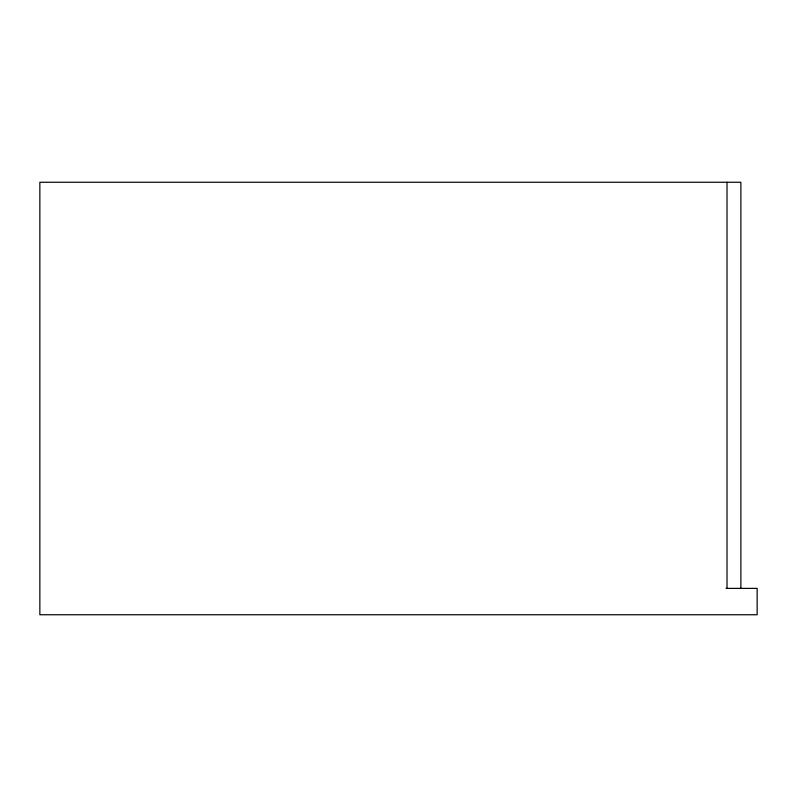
<?xml version="1.0" encoding="UTF-8"?>
<svg xmlns="http://www.w3.org/2000/svg" width="797" height="797" viewBox="0 0 797 797"><rect width="100%" height="100%" fill="white"/><g stroke="black" fill="none" stroke-linecap="round" stroke-linejoin="round"><path stroke-width="1.2" d="M726.037 588.375L757.15 588.375L757.15 614.746L39.85 614.746L39.85 182.254L740.881 182.254L740.881 588.375M727.013 182.254L727.013 588.375"/></g></svg>
